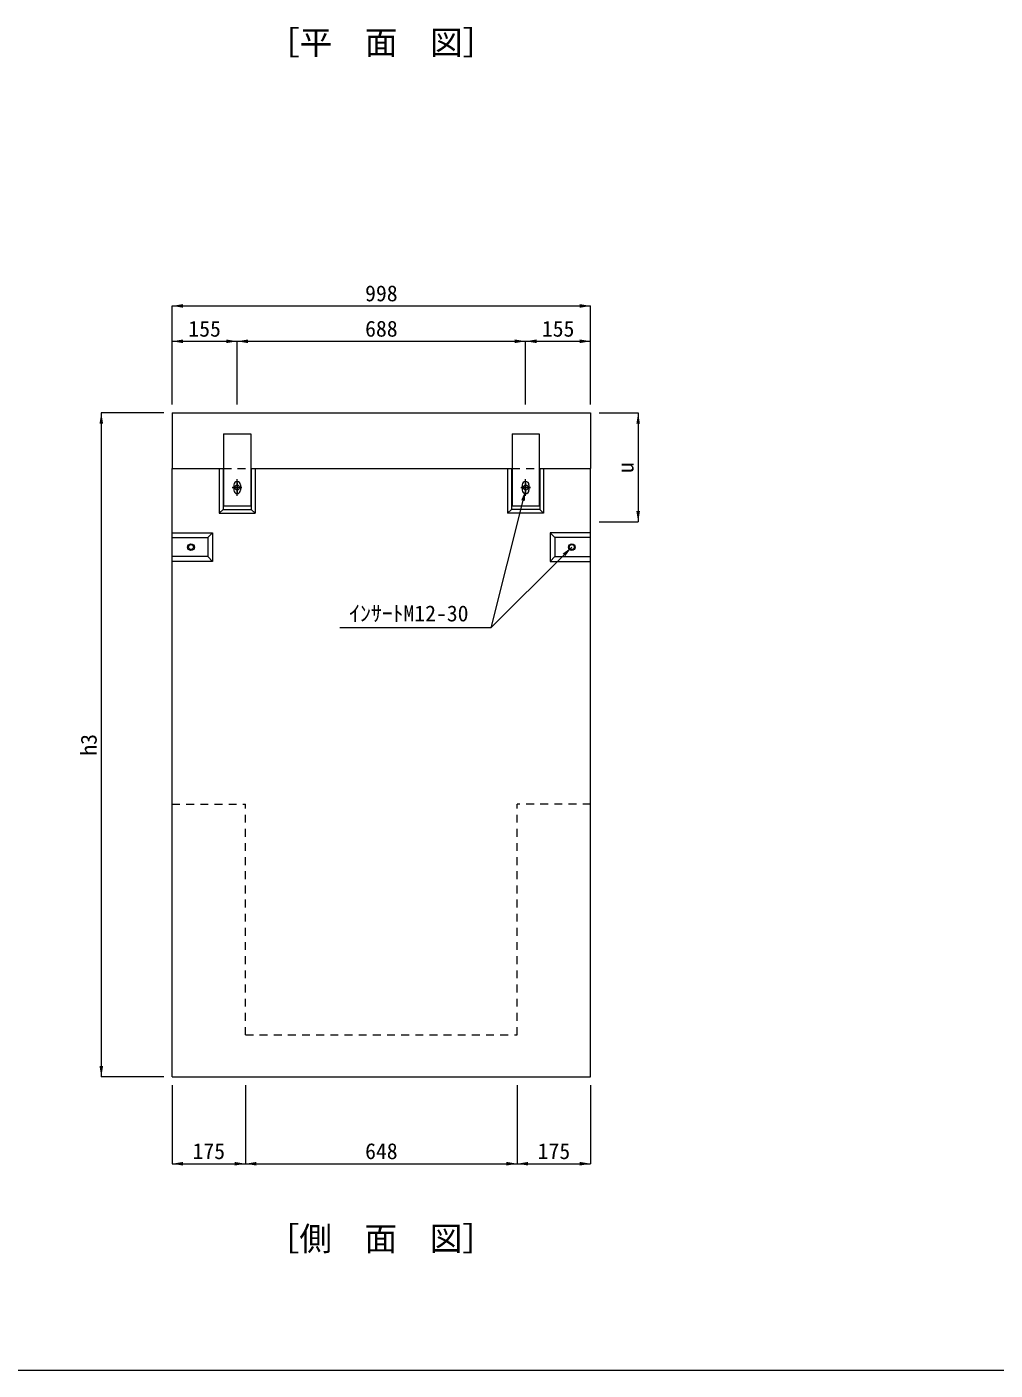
# Model space of a CAD drawing. Units: millimetres at full size. Extents: x 50430 to 75195, y 72432 to 91573.
# Drawn here: x 67313 to 69622, y 74228 to 77430 of the extents above; entities that cross this region are included whole.
import ezdxf
from ezdxf.enums import TextEntityAlignment as Align

# ---------------------------------------------------------------- set-up
doc = ezdxf.new("R2010")
doc.units = ezdxf.units.MM
doc.header["$LTSCALE"] = 25
doc.linetypes.add('USER1', pattern=[1.35, 0.75, -0.6])
doc.linetypes.add('USER2', pattern=[28.575, 19.05, -3.175, 3.175, -3.175])
for name, color, linetype, lineweight in [('0_2', 7, 'Continuous', 20), ('寸法線', 7, 'Continuous', 9), ('本体', 2, 'Continuous', 9), ('枠', 5, 'Continuous', 20), ('ｲﾝｻｰﾄ', 3, 'USER1', 5), ('ｸﾞﾚｰﾁﾝｸﾞ', 7, 'Continuous', 5)]:
    doc.layers.add(name, color=color, linetype=linetype, lineweight=lineweight)
doc.styles.add('ＭＳ ゴシック', font='')
doc.styles.get('ＭＳ ゴシック').set_extended_font_data('MS Gothic')

# ---------------------------------------------------------------- blocks, each defined once
blk = doc.blocks.new('filled_arrow')
at = {"color": 0, "linetype": 'Continuous', "lineweight": -2}
blk.add_solid([(7.5, 1.25), (0, 0), (7.5, -1.25)], dxfattribs=at)

msp = doc.modelspace()

# ---------------------------------------------------------------- linework, layer by layer
at = {"layer": '寸法線'}
for p, q in [((67659.14, 76764.65), (68657.14, 76764.65)), ((67659.14, 76529.68), (67659.14, 76764.65)), ((68657.14, 76529.68), (68657.14, 76764.65)), ((67659.14, 76680.34), (67814.14, 76680.34)), ((67659.14, 76529.68), (67659.14, 76680.34)), ((67814.14, 76529.68), (67814.14, 76680.34)), ((67814.14, 76680.34), (68502.14, 76680.34)), ((67814.14, 76529.68), (67814.14, 76680.34)), ((68502.14, 76529.68), (68502.14, 76680.34)), ((68502.14, 76680.34), (68657.14, 76680.34)), ((68502.14, 76529.68), (68502.14, 76680.34)), ((68657.14, 76529.68), (68657.14, 76680.34)), ((67490.29, 76509.68), (67490.29, 74926.68)), ((67639.14, 76509.68), (67490.29, 76509.68)), ((68677.14, 76509.68), (68770.48, 76509.68)), ((68770.48, 76509.68), (68770.48, 76249.68)), ((68677.14, 76249.68), (68770.48, 76249.68)), ((67639.14, 74926.68), (67490.29, 74926.68)), ((67659.14, 74906.68), (67659.14, 74719.58)), ((67834.13, 74906.68), (67834.13, 74719.58)), ((67834.13, 74906.68), (67834.13, 74719.58)), ((68482.14, 74906.68), (68482.14, 74719.58)), ((68482.14, 74906.68), (68482.14, 74719.58)), ((68657.14, 74906.68), (68657.14, 74719.58)), ((67659.14, 74719.58), (67834.13, 74719.58)), ((67834.13, 74719.58), (68482.14, 74719.58)), ((68482.14, 74719.58), (68657.14, 74719.58))]:
    msp.add_line(p, q, dxfattribs=at)
at = {"layer": '寸法線', "linetype": 'USER2'}
for p, q in [((67814.14, 76311.66), (67814.14, 76352.01)), ((68502.14, 76311.66), (68502.14, 76352.01)), ((67802.56, 76331.68), (67825.77, 76331.68)), ((67825.41, 76331.68), (67803.22, 76331.68)), ((67814.14, 76343.49), (67814.14, 76319.41)), ((68490.56, 76331.68), (68513.77, 76331.68)), ((68513.41, 76331.68), (68491.22, 76331.68)), ((68502.14, 76343.48), (68502.14, 76319.41))]:
    msp.add_line(p, q, dxfattribs=at)
at = {"layer": '寸法線'}
for points in [[(68502.14, 76325.68), (68495.79, 76300.47), (68419.41, 75996.96), (68059.08, 75996.96)], [(68612.14, 76189.68), (68593.75, 76171.3), (68419.41, 75996.96), (68059.08, 75996.96)]]:
    msp.add_lwpolyline(points, dxfattribs=at)
at = {"layer": '本体', "lineweight": 20}
for p, q in [((67659.14, 74926.68), (67659.14, 76376.68)), ((67659.14, 76376.68), (67781.64, 76376.68)), ((67846.64, 76376.68), (68469.64, 76376.68)), ((68534.64, 76376.68), (68657.14, 76376.68)), ((68534.64, 76376.68), (68657.14, 76376.68)), ((68657.14, 74926.68), (68657.14, 76376.68)), ((67659.14, 74926.68), (68657.14, 74926.68))]:
    msp.add_line(p, q, dxfattribs=at)
at = {"layer": '本体'}
for p, q in [((67659.14, 76376.68), (67781.64, 76376.68)), ((67771.13, 76376.68), (67771.13, 76270.18)), ((67780.63, 76376.68), (67780.63, 76279.68)), ((67846.64, 76376.68), (68469.64, 76376.68)), ((67847.63, 76376.68), (67847.63, 76279.68)), ((67857.13, 76376.68), (67857.13, 76270.18)), ((68459.14, 76376.68), (68459.14, 76270.18)), ((68468.64, 76376.68), (68468.64, 76279.68)), ((68535.64, 76376.68), (68535.64, 76279.68)), ((68545.14, 76376.68), (68545.14, 76270.18)), ((67771.13, 76270.18), (67780.63, 76279.68)), ((67771.13, 76270.18), (67857.13, 76270.18)), ((67780.63, 76279.68), (67847.63, 76279.68)), ((67847.63, 76279.68), (67857.13, 76270.18)), ((68468.64, 76279.68), (68459.14, 76270.18)), ((68545.14, 76270.18), (68459.14, 76270.18)), ((68535.64, 76279.68), (68468.64, 76279.68)), ((68545.14, 76270.18), (68535.64, 76279.68)), ((67659.14, 76223.68), (67755.63, 76223.68)), ((67744.13, 76212.18), (67755.63, 76223.68)), ((67755.63, 76223.68), (67755.63, 76155.68)), ((68657.14, 76223.68), (68560.64, 76223.68)), ((68572.14, 76212.18), (68560.64, 76223.68)), ((68560.64, 76223.68), (68560.64, 76155.68)), ((67659.14, 76212.18), (67744.13, 76212.18)), ((67744.13, 76212.18), (67744.13, 76167.18)), ((68657.14, 76212.18), (68572.14, 76212.18)), ((68572.14, 76212.18), (68572.14, 76167.18)), ((67744.13, 76167.18), (67659.14, 76167.18)), ((67755.63, 76155.68), (67659.14, 76155.68)), ((67744.13, 76167.18), (67755.63, 76155.68)), ((68572.14, 76167.18), (68560.64, 76155.68)), ((68560.64, 76155.68), (68657.14, 76155.68)), ((68572.14, 76167.18), (68657.14, 76167.18))]:
    msp.add_line(p, q, dxfattribs=at)
at = {"layer": '本体', "linetype": 'USER1', "lineweight": 20}
for p, q in [((67781.64, 76376.68), (67846.64, 76376.68)), ((68469.64, 76376.68), (68534.64, 76376.68))]:
    msp.add_line(p, q, dxfattribs=at)
at = {"layer": '本体', "linetype": 'USER1'}
for p, q in [((67659.14, 75576.53), (67834.13, 75576.53)), ((67834.13, 75026.69), (67834.13, 75576.53)), ((68482.14, 75026.69), (68482.14, 75576.68)), ((68657.14, 75576.68), (68482.14, 75576.68)), ((67834.13, 75026.69), (68482.14, 75026.69))]:
    msp.add_line(p, q, dxfattribs=at)
at = {"layer": '枠'}
msp.add_line((65003.72, 74227.51), (73003.72, 74227.51), dxfattribs=at)
at = {"layer": 'ｲﾝｻｰﾄ', "linetype": 'Continuous'}
for centre, radius in [((67814.29, 76331.68), 6), ((68502.29, 76331.68), 6), ((67704.14, 76189.68), 8), ((67704.14, 76189.68), 6), ((68612.14, 76189.68), 8), ((68612.14, 76189.68), 6)]:
    msp.add_circle(centre, radius, dxfattribs=at)
at = {"layer": 'ｸﾞﾚｰﾁﾝｸﾞ', "lineweight": 20}
for p, q in [((67659.14, 76509.68), (68657.14, 76509.68)), ((67659.14, 76509.68), (67659.14, 76376.68)), ((68657.14, 76509.68), (68657.14, 76376.68))]:
    msp.add_line(p, q, dxfattribs=at)
at = {"layer": 'ｸﾞﾚｰﾁﾝｸﾞ', "lineweight": 9}
for p, q in [((67781.64, 76459.68), (67781.64, 76287.68)), ((67781.64, 76459.68), (67846.64, 76459.68)), ((67846.64, 76459.68), (67846.64, 76287.68)), ((68469.64, 76459.68), (68469.64, 76287.68)), ((68469.64, 76459.68), (68534.64, 76459.68)), ((68534.64, 76459.68), (68534.64, 76287.68)), ((67806.14, 76338.18), (67806.14, 76325.18)), ((67822.14, 76338.18), (67822.14, 76325.18)), ((68494.14, 76338.18), (68494.14, 76325.18)), ((68510.14, 76338.18), (68510.14, 76325.18)), ((67781.64, 76287.68), (67846.64, 76287.68)), ((68469.64, 76287.68), (68534.64, 76287.68))]:
    msp.add_line(p, q, dxfattribs=at)
for centre, start, end in [((67814.14, 76338.18), 0, 180), ((68502.14, 76338.18), 0, 180), ((67814.14, 76325.18), 180, 0), ((68502.14, 76325.18), 180, 0)]:
    msp.add_arc(centre, 8, start, end, dxfattribs=at)

# ---------------------------------------------------------------- block references
at = {"layer": '寸法線', "xscale": 3.47, "yscale": 3.47}
for p in [(67659.14, 76764.65), (67659.14, 76680.34), (67814.14, 76680.34), (68502.14, 76680.34), (67659.14, 74719.58), (67834.13, 74719.58), (68482.14, 74719.58)]:
    msp.add_blockref('filled_arrow', p, dxfattribs=at)
for p, rotation in [((68657.14, 76764.65), 180), ((67814.14, 76680.34), 180), ((68502.14, 76680.34), 180), ((68657.14, 76680.34), 180), ((67490.29, 76509.68), 270), ((68770.48, 76509.68), 270), ((68502.14, 76325.68), 255.9), ((68770.48, 76249.68), 90), ((68612.14, 76189.68), 225), ((67490.29, 74926.68), 90), ((67834.13, 74719.58), 180), ((68482.14, 74719.58), 180), ((68657.14, 74719.58), 180)]:
    msp.add_blockref('filled_arrow', p, dxfattribs=dict(at, rotation=rotation))

# ---------------------------------------------------------------- texts
at = {"layer": '0_2', "style": 'ＭＳ ゴシック'}
for s, p in [('［平\u3000面\u3000図］', (67885.72, 77347.13)), ('［側\u3000面\u3000図］', (67885, 74495.44))]:
    msp.add_text(s, height=56.96, dxfattribs=at).set_placement(p, align=Align.BOTTOM_LEFT)
msp.add_text('ｲﾝｻｰﾄM12-30', height=37.98, dxfattribs=at).set_placement((68223.63, 76031.57), align=Align.MIDDLE_CENTER)
at = {"layer": '寸法線', "style": 'ＭＳ ゴシック'}
for s, p in [('998', (68158.14, 76794.65)), ('155', (67736.64, 76710.34)), ('688', (68158.14, 76710.34)), ('155', (68579.64, 76710.34)), ('175', (67746.64, 74749.58)), ('648', (68158.14, 74749.58)), ('175', (68569.64, 74749.58))]:
    msp.add_text(s, height=37.98, dxfattribs=at).set_placement(p, align=Align.MIDDLE_CENTER)
for s, p in [('u', (68740.48, 76379.68)), ('h3', (67460.29, 75718.18))]:
    msp.add_text(s, height=37.98, rotation=90, dxfattribs=at).set_placement(p, align=Align.MIDDLE_CENTER)

doc.saveas('drawing.dxf')
